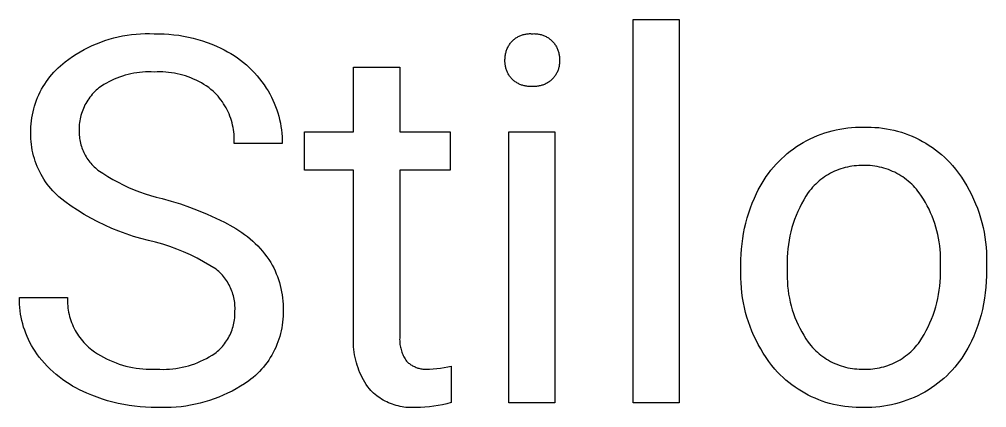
# Model space of a CAD drawing. Header units: millimetres. Extents: x 0 to 4030, y 0 to 2816.
# Drawn here: x 2813.1 to 2884.9, y 177 to 205.9 of the extents above; entities that cross this region are included whole.
import ezdxf

# ---------------------------------------------------------------- set-up
doc = ezdxf.new("R2010")
doc.units = ezdxf.units.MM
doc.header["$MEASUREMENT"] = 0
doc.layers.add('Domyślny', color=7, linetype='Continuous', true_color=0x000000)

msp = doc.modelspace()

# ---------------------------------------------------------------- linework, layer by layer
at = {"layer": 'Domyślny'}
for p, q in [((2858.624, 177.386), (2858.624, 205.855)), ((2858.624, 205.855), (2862.049, 205.855)), ((2862.049, 205.855), (2862.049, 177.386)), ((2820.723, 204.619), (2821.056, 204.677)), ((2821.056, 204.677), (2821.39, 204.723)), ((2821.39, 204.723), (2821.725, 204.759)), ((2821.725, 204.759), (2822.061, 204.783)), ((2822.061, 204.783), (2822.398, 204.796)), ((2822.398, 204.796), (2822.736, 204.797)), ((2822.736, 204.797), (2823.073, 204.788)), ((2823.073, 204.788), (2823.438, 204.788)), ((2823.438, 204.788), (2823.803, 204.777)), ((2823.803, 204.777), (2824.167, 204.753)), ((2824.167, 204.753), (2824.53, 204.717)), ((2824.53, 204.717), (2824.892, 204.67)), ((2824.892, 204.67), (2825.252, 204.61)), ((2850.284, 204.656), (2850.346, 204.68)), ((2850.346, 204.68), (2850.409, 204.701)), ((2850.409, 204.701), (2850.473, 204.721)), ((2850.473, 204.721), (2850.537, 204.738)), ((2850.537, 204.738), (2850.602, 204.752)), ((2850.602, 204.752), (2850.668, 204.765)), ((2850.668, 204.765), (2850.733, 204.775)), ((2850.733, 204.775), (2850.8, 204.783)), ((2850.8, 204.783), (2850.866, 204.789)), ((2850.866, 204.789), (2850.932, 204.792)), ((2850.932, 204.792), (2850.999, 204.793)), ((2850.999, 204.793), (2851.066, 204.791)), ((2851.066, 204.791), (2851.132, 204.788)), ((2851.132, 204.788), (2851.199, 204.791)), ((2851.199, 204.791), (2851.266, 204.793)), ((2851.266, 204.793), (2851.333, 204.791)), ((2851.333, 204.791), (2851.4, 204.788)), ((2851.4, 204.788), (2851.466, 204.782)), ((2851.466, 204.782), (2851.533, 204.774)), ((2851.533, 204.774), (2851.599, 204.764)), ((2851.599, 204.764), (2851.664, 204.752)), ((2851.664, 204.752), (2851.73, 204.737)), ((2851.73, 204.737), (2851.794, 204.72)), ((2851.794, 204.72), (2851.858, 204.7)), ((2851.858, 204.7), (2851.922, 204.679)), ((2851.922, 204.679), (2851.984, 204.655)), ((2818.477, 203.91), (2818.787, 204.043)), ((2818.787, 204.043), (2819.101, 204.166)), ((2819.101, 204.166), (2819.419, 204.278)), ((2819.419, 204.278), (2819.741, 204.38)), ((2819.741, 204.38), (2820.065, 204.47)), ((2820.065, 204.47), (2820.393, 204.55)), ((2820.393, 204.55), (2820.723, 204.619)), ((2825.252, 204.61), (2825.61, 204.539)), ((2825.61, 204.539), (2825.965, 204.456)), ((2825.965, 204.456), (2826.317, 204.361)), ((2826.317, 204.361), (2826.666, 204.254)), ((2826.666, 204.254), (2827.012, 204.136)), ((2827.012, 204.136), (2827.353, 204.007)), ((2827.353, 204.007), (2827.69, 203.866)), ((2849.417, 203.936), (2849.455, 203.995)), ((2849.455, 203.995), (2849.494, 204.052)), ((2849.494, 204.052), (2849.536, 204.108)), ((2849.536, 204.108), (2849.579, 204.162)), ((2849.579, 204.162), (2849.624, 204.215)), ((2849.624, 204.215), (2849.671, 204.262)), ((2849.671, 204.262), (2849.72, 204.307)), ((2849.72, 204.307), (2849.771, 204.351)), ((2849.771, 204.351), (2849.823, 204.392)), ((2849.823, 204.392), (2849.876, 204.432)), ((2849.876, 204.432), (2849.931, 204.47)), ((2849.931, 204.47), (2849.987, 204.506)), ((2849.987, 204.506), (2850.044, 204.54)), ((2850.044, 204.54), (2850.102, 204.572)), ((2850.102, 204.572), (2850.162, 204.602)), ((2850.162, 204.602), (2850.222, 204.63)), ((2850.222, 204.63), (2850.284, 204.656)), ((2851.984, 204.655), (2852.046, 204.63)), ((2852.046, 204.63), (2852.107, 204.602)), ((2852.107, 204.602), (2852.167, 204.572)), ((2852.167, 204.572), (2852.226, 204.54)), ((2852.226, 204.54), (2852.283, 204.506)), ((2852.283, 204.506), (2852.339, 204.47)), ((2852.339, 204.47), (2852.395, 204.432)), ((2852.395, 204.432), (2852.448, 204.392)), ((2852.448, 204.392), (2852.501, 204.35)), ((2852.501, 204.35), (2852.552, 204.307)), ((2852.552, 204.307), (2852.601, 204.262)), ((2852.601, 204.262), (2852.649, 204.215)), ((2852.649, 204.215), (2852.695, 204.162)), ((2852.695, 204.162), (2852.738, 204.108)), ((2852.738, 204.108), (2852.78, 204.053)), ((2852.78, 204.053), (2852.82, 203.996)), ((2852.82, 203.996), (2852.858, 203.937)), ((2817.004, 203.093), (2817.287, 203.276)), ((2817.287, 203.276), (2817.576, 203.45)), ((2817.576, 203.45), (2817.871, 203.613)), ((2817.871, 203.613), (2818.172, 203.767)), ((2818.172, 203.767), (2818.477, 203.91)), ((2827.69, 203.866), (2828.022, 203.715)), ((2828.022, 203.715), (2828.276, 203.589)), ((2828.276, 203.589), (2828.526, 203.454)), ((2828.526, 203.454), (2828.771, 203.311)), ((2828.771, 203.311), (2829.011, 203.159)), ((2849.135, 203.157), (2849.146, 203.226)), ((2849.146, 203.226), (2849.16, 203.294)), ((2849.16, 203.294), (2849.175, 203.362)), ((2849.175, 203.362), (2849.193, 203.429)), ((2849.193, 203.429), (2849.214, 203.496)), ((2849.214, 203.496), (2849.236, 203.561)), ((2849.236, 203.561), (2849.261, 203.626)), ((2849.261, 203.626), (2849.288, 203.69)), ((2849.288, 203.69), (2849.317, 203.753)), ((2849.317, 203.753), (2849.349, 203.815)), ((2849.349, 203.815), (2849.382, 203.876)), ((2849.382, 203.876), (2849.417, 203.936)), ((2852.858, 203.937), (2852.894, 203.878)), ((2852.894, 203.878), (2852.928, 203.817)), ((2852.928, 203.817), (2852.96, 203.755)), ((2852.96, 203.755), (2852.99, 203.692)), ((2852.99, 203.692), (2853.017, 203.628)), ((2853.017, 203.628), (2853.042, 203.563)), ((2853.042, 203.563), (2853.065, 203.497)), ((2853.065, 203.497), (2853.086, 203.43)), ((2853.086, 203.43), (2853.104, 203.363)), ((2853.104, 203.363), (2853.12, 203.295)), ((2853.12, 203.295), (2853.134, 203.227)), ((2853.134, 203.227), (2853.145, 203.158)), ((2816.109, 202.413), (2816.28, 202.559)), ((2816.28, 202.559), (2816.456, 202.7)), ((2816.456, 202.7), (2816.727, 202.901)), ((2816.727, 202.901), (2817.004, 203.093)), ((2829.011, 203.159), (2829.246, 202.999)), ((2829.246, 202.999), (2829.474, 202.83)), ((2829.474, 202.83), (2829.697, 202.654)), ((2829.697, 202.654), (2829.914, 202.471)), ((2849.114, 202.881), (2849.116, 202.95)), ((2849.115, 202.811), (2849.114, 202.881)), ((2849.114, 202.745), (2849.115, 202.811)), ((2849.115, 202.68), (2849.114, 202.745)), ((2849.119, 202.614), (2849.115, 202.68)), ((2849.116, 202.95), (2849.12, 203.019)), ((2849.124, 202.548), (2849.119, 202.614)), ((2849.12, 203.019), (2849.126, 203.089)), ((2849.132, 202.483), (2849.124, 202.548)), ((2849.126, 203.089), (2849.135, 203.157)), ((2853.145, 203.158), (2853.154, 203.089)), ((2853.156, 202.548), (2853.148, 202.482)), ((2853.154, 203.089), (2853.161, 203.02)), ((2853.162, 202.613), (2853.156, 202.548)), ((2853.161, 203.02), (2853.165, 202.95)), ((2853.166, 202.679), (2853.162, 202.613)), ((2853.165, 202.95), (2853.167, 202.881)), ((2853.167, 202.881), (2853.166, 202.811)), ((2853.166, 202.811), (2853.167, 202.745)), ((2853.167, 202.745), (2853.166, 202.679)), ((2815.48, 201.771), (2815.629, 201.939)), ((2815.629, 201.939), (2815.783, 202.102)), ((2815.783, 202.102), (2815.944, 202.26)), ((2815.944, 202.26), (2816.109, 202.413)), ((2821.344, 201.81), (2821.132, 201.761)), ((2821.557, 201.852), (2821.344, 201.81)), ((2821.772, 201.887), (2821.557, 201.852)), ((2821.987, 201.914), (2821.772, 201.887)), ((2822.204, 201.934), (2821.987, 201.914)), ((2822.421, 201.947), (2822.204, 201.934)), ((2822.638, 201.952), (2822.421, 201.947)), ((2822.856, 201.95), (2822.638, 201.952)), ((2823.073, 201.941), (2822.856, 201.95)), ((2823.287, 201.951), (2823.073, 201.941)), ((2823.502, 201.953), (2823.287, 201.951)), ((2823.716, 201.949), (2823.502, 201.953)), ((2823.93, 201.936), (2823.716, 201.949)), ((2824.144, 201.917), (2823.93, 201.936)), ((2824.356, 201.89), (2824.144, 201.917)), ((2824.568, 201.856), (2824.356, 201.89)), ((2824.779, 201.815), (2824.568, 201.856)), ((2824.988, 201.767), (2824.779, 201.815)), ((2829.914, 202.471), (2830.124, 202.279)), ((2830.124, 202.279), (2830.327, 202.081)), ((2830.327, 202.081), (2830.523, 201.876)), ((2830.523, 201.876), (2830.712, 201.664)), ((2837.878, 197.492), (2837.878, 202.297)), ((2837.878, 202.297), (2841.303, 202.297)), ((2841.303, 202.297), (2841.303, 197.492)), ((2849.142, 202.418), (2849.132, 202.483)), ((2849.154, 202.354), (2849.142, 202.418)), ((2849.168, 202.289), (2849.154, 202.354)), ((2849.185, 202.226), (2849.168, 202.289)), ((2849.203, 202.163), (2849.185, 202.226)), ((2849.224, 202.1), (2849.203, 202.163)), ((2849.246, 202.038), (2849.224, 202.1)), ((2849.271, 201.978), (2849.246, 202.038)), ((2849.298, 201.918), (2849.271, 201.978)), ((2849.327, 201.858), (2849.298, 201.918)), ((2849.357, 201.8), (2849.327, 201.858)), ((2849.39, 201.743), (2849.357, 201.8)), ((2852.919, 201.799), (2852.886, 201.742)), ((2852.95, 201.857), (2852.919, 201.799)), ((2852.98, 201.916), (2852.95, 201.857)), ((2853.007, 201.976), (2852.98, 201.916)), ((2853.032, 202.037), (2853.007, 201.976)), ((2853.055, 202.099), (2853.032, 202.037)), ((2853.076, 202.161), (2853.055, 202.099)), ((2853.095, 202.224), (2853.076, 202.161)), ((2853.111, 202.288), (2853.095, 202.224)), ((2853.126, 202.352), (2853.111, 202.288)), ((2853.138, 202.417), (2853.126, 202.352)), ((2853.148, 202.482), (2853.138, 202.417)), ((2814.944, 201.048), (2815.068, 201.235)), ((2815.068, 201.235), (2815.199, 201.419)), ((2815.199, 201.419), (2815.336, 201.597)), ((2815.336, 201.597), (2815.48, 201.771)), ((2819.522, 201.115), (2819.335, 201.005)), ((2819.713, 201.22), (2819.522, 201.115)), ((2819.907, 201.317), (2819.713, 201.22)), ((2820.104, 201.408), (2819.907, 201.317)), ((2820.305, 201.493), (2820.104, 201.408)), ((2820.508, 201.57), (2820.305, 201.493)), ((2820.714, 201.641), (2820.508, 201.57)), ((2820.922, 201.704), (2820.714, 201.641)), ((2821.132, 201.761), (2820.922, 201.704)), ((2825.195, 201.712), (2824.988, 201.767)), ((2825.4, 201.649), (2825.195, 201.712)), ((2825.603, 201.58), (2825.4, 201.649)), ((2825.803, 201.503), (2825.603, 201.58)), ((2826.001, 201.42), (2825.803, 201.503)), ((2826.196, 201.33), (2826.001, 201.42)), ((2826.387, 201.234), (2826.196, 201.33)), ((2826.575, 201.131), (2826.387, 201.234)), ((2826.76, 201.021), (2826.575, 201.131)), ((2830.712, 201.664), (2830.893, 201.445)), ((2830.893, 201.445), (2831.067, 201.221)), ((2831.067, 201.221), (2831.232, 200.99)), ((2849.424, 201.687), (2849.39, 201.743)), ((2849.461, 201.632), (2849.424, 201.687)), ((2849.499, 201.579), (2849.461, 201.632)), ((2849.539, 201.527), (2849.499, 201.579)), ((2849.581, 201.476), (2849.539, 201.527)), ((2849.624, 201.426), (2849.581, 201.476)), ((2849.672, 201.381), (2849.624, 201.426)), ((2849.722, 201.337), (2849.672, 201.381)), ((2849.773, 201.295), (2849.722, 201.337)), ((2849.825, 201.254), (2849.773, 201.295)), ((2849.879, 201.216), (2849.825, 201.254)), ((2849.934, 201.179), (2849.879, 201.216)), ((2849.99, 201.144), (2849.934, 201.179)), ((2850.047, 201.111), (2849.99, 201.144)), ((2850.106, 201.08), (2850.047, 201.111)), ((2850.166, 201.051), (2850.106, 201.08)), ((2852.163, 201.08), (2852.103, 201.051)), ((2852.222, 201.111), (2852.163, 201.08)), ((2852.28, 201.144), (2852.222, 201.111)), ((2852.336, 201.179), (2852.28, 201.144)), ((2852.392, 201.216), (2852.336, 201.179)), ((2852.446, 201.255), (2852.392, 201.216)), ((2852.499, 201.295), (2852.446, 201.255)), ((2852.55, 201.337), (2852.499, 201.295)), ((2852.6, 201.381), (2852.55, 201.337)), ((2852.649, 201.426), (2852.6, 201.381)), ((2852.693, 201.476), (2852.649, 201.426)), ((2852.735, 201.526), (2852.693, 201.476)), ((2852.775, 201.578), (2852.735, 201.526)), ((2852.814, 201.632), (2852.775, 201.578)), ((2852.851, 201.686), (2852.814, 201.632)), ((2852.886, 201.742), (2852.851, 201.686)), ((2814.512, 200.259), (2814.61, 200.462)), ((2814.61, 200.462), (2814.714, 200.661)), ((2814.714, 200.661), (2814.826, 200.856)), ((2814.826, 200.856), (2814.944, 201.048)), ((2818.568, 200.391), (2818.476, 200.289)), ((2818.664, 200.49), (2818.568, 200.391)), ((2818.764, 200.585), (2818.664, 200.49)), ((2818.866, 200.677), (2818.764, 200.585)), ((2818.972, 200.765), (2818.866, 200.677)), ((2819.151, 200.888), (2818.972, 200.765)), ((2819.335, 201.005), (2819.151, 200.888)), ((2826.941, 200.906), (2826.76, 201.021)), ((2827.117, 200.784), (2826.941, 200.906)), ((2827.289, 200.656), (2827.117, 200.784)), ((2827.457, 200.523), (2827.289, 200.656)), ((2827.581, 200.402), (2827.457, 200.523)), ((2827.7, 200.276), (2827.581, 200.402)), ((2831.232, 200.99), (2831.39, 200.754)), ((2831.39, 200.754), (2831.524, 200.536)), ((2831.524, 200.536), (2831.651, 200.313)), ((2850.226, 201.024), (2850.166, 201.051)), ((2850.287, 200.999), (2850.226, 201.024)), ((2850.35, 200.976), (2850.287, 200.999)), ((2850.413, 200.955), (2850.35, 200.976)), ((2850.476, 200.937), (2850.413, 200.955)), ((2850.54, 200.92), (2850.476, 200.937)), ((2850.605, 200.906), (2850.54, 200.92)), ((2850.67, 200.894), (2850.605, 200.906)), ((2850.736, 200.885), (2850.67, 200.894)), ((2850.801, 200.877), (2850.736, 200.885)), ((2850.867, 200.872), (2850.801, 200.877)), ((2850.934, 200.869), (2850.867, 200.872)), ((2851, 200.868), (2850.934, 200.869)), ((2851.066, 200.869), (2851, 200.868)), ((2851.132, 200.873), (2851.066, 200.869)), ((2851.199, 200.87), (2851.132, 200.873)), ((2851.265, 200.868), (2851.199, 200.87)), ((2851.332, 200.869), (2851.265, 200.868)), ((2851.398, 200.872), (2851.332, 200.869)), ((2851.464, 200.878), (2851.398, 200.872)), ((2851.53, 200.885), (2851.464, 200.878)), ((2851.596, 200.895), (2851.53, 200.885)), ((2851.662, 200.907), (2851.596, 200.895)), ((2851.727, 200.921), (2851.662, 200.907)), ((2851.791, 200.938), (2851.727, 200.921)), ((2851.855, 200.956), (2851.791, 200.938)), ((2851.918, 200.977), (2851.855, 200.956)), ((2851.981, 201), (2851.918, 200.977)), ((2852.042, 201.024), (2851.981, 201)), ((2852.103, 201.051), (2852.042, 201.024)), ((2814.261, 199.632), (2814.338, 199.844)), ((2814.338, 199.844), (2814.421, 200.053)), ((2814.421, 200.053), (2814.512, 200.259)), ((2818.069, 199.734), (2818, 199.615)), ((2818.143, 199.851), (2818.069, 199.734)), ((2818.22, 199.964), (2818.143, 199.851)), ((2818.301, 200.076), (2818.22, 199.964)), ((2818.387, 200.184), (2818.301, 200.076)), ((2818.476, 200.289), (2818.387, 200.184)), ((2827.815, 200.147), (2827.7, 200.276)), ((2827.925, 200.013), (2827.815, 200.147)), ((2828.031, 199.876), (2827.925, 200.013)), ((2828.131, 199.735), (2828.031, 199.876)), ((2828.227, 199.591), (2828.131, 199.735)), ((2831.651, 200.313), (2831.771, 200.086)), ((2831.771, 200.086), (2831.882, 199.856)), ((2831.882, 199.856), (2831.986, 199.622)), ((2814.03, 198.763), (2814.077, 198.983)), ((2814.077, 198.983), (2814.131, 199.202)), ((2814.131, 199.202), (2814.193, 199.418)), ((2814.193, 199.418), (2814.261, 199.632)), ((2817.718, 198.988), (2817.674, 198.857)), ((2817.765, 199.117), (2817.718, 198.988)), ((2817.817, 199.245), (2817.765, 199.117)), ((2817.874, 199.37), (2817.817, 199.245)), ((2817.935, 199.494), (2817.874, 199.37)), ((2818, 199.615), (2817.935, 199.494)), ((2828.318, 199.444), (2828.227, 199.591)), ((2828.404, 199.294), (2828.318, 199.444)), ((2828.484, 199.14), (2828.404, 199.294)), ((2828.559, 198.984), (2828.484, 199.14)), ((2828.629, 198.826), (2828.559, 198.984)), ((2831.986, 199.622), (2832.082, 199.384)), ((2832.082, 199.384), (2832.17, 199.143)), ((2832.17, 199.143), (2832.249, 198.9)), ((2813.937, 198.095), (2813.96, 198.318)), ((2813.96, 198.318), (2813.991, 198.541)), ((2813.991, 198.541), (2814.03, 198.763)), ((2817.548, 198.321), (2817.528, 198.185)), ((2817.573, 198.457), (2817.548, 198.321)), ((2817.602, 198.592), (2817.573, 198.457)), ((2817.636, 198.725), (2817.602, 198.592)), ((2817.674, 198.857), (2817.636, 198.725)), ((2828.693, 198.665), (2828.629, 198.826)), ((2828.752, 198.502), (2828.693, 198.665)), ((2828.804, 198.338), (2828.752, 198.502)), ((2828.852, 198.171), (2828.804, 198.338)), ((2832.249, 198.9), (2832.32, 198.654)), ((2832.32, 198.654), (2832.383, 198.406)), ((2832.383, 198.406), (2832.438, 198.155)), ((2813.912, 197.645), (2813.921, 197.87)), ((2813.912, 197.42), (2813.912, 197.645)), ((2813.921, 197.87), (2813.937, 198.095)), ((2817.498, 197.773), (2817.497, 197.636)), ((2817.497, 197.636), (2817.501, 197.498)), ((2817.503, 197.911), (2817.498, 197.773)), ((2817.501, 197.498), (2817.503, 197.377)), ((2817.513, 198.048), (2817.503, 197.911)), ((2817.528, 198.185), (2817.513, 198.048)), ((2828.893, 198.003), (2828.852, 198.171)), ((2828.929, 197.834), (2828.893, 198.003)), ((2828.958, 197.663), (2828.929, 197.834)), ((2828.982, 197.492), (2828.958, 197.663)), ((2829, 197.319), (2828.982, 197.492)), ((2832.438, 198.155), (2832.484, 197.903)), ((2832.484, 197.903), (2832.521, 197.65)), ((2832.521, 197.65), (2832.55, 197.395)), ((2834.233, 194.646), (2834.233, 197.492)), ((2834.233, 197.492), (2837.878, 197.492)), ((2841.303, 197.492), (2845.039, 197.492)), ((2845.039, 197.492), (2845.039, 194.646)), ((2849.393, 177.386), (2849.393, 197.492)), ((2849.393, 197.492), (2852.818, 197.492)), ((2852.818, 197.492), (2852.818, 177.386)), ((2872.855, 197.418), (2873.133, 197.504)), ((2873.133, 197.504), (2873.414, 197.58)), ((2873.414, 197.58), (2873.697, 197.647)), ((2873.697, 197.647), (2873.982, 197.705)), ((2873.982, 197.705), (2874.269, 197.753)), ((2874.269, 197.753), (2874.557, 197.791)), ((2874.557, 197.791), (2874.847, 197.82)), ((2874.847, 197.82), (2875.137, 197.839)), ((2875.137, 197.839), (2875.428, 197.849)), ((2875.428, 197.849), (2875.719, 197.848)), ((2875.719, 197.848), (2876.005, 197.854)), ((2876.005, 197.854), (2876.291, 197.849)), ((2876.291, 197.849), (2876.577, 197.835)), ((2876.577, 197.835), (2876.862, 197.812)), ((2876.862, 197.812), (2877.146, 197.778)), ((2877.146, 197.778), (2877.429, 197.735)), ((2877.429, 197.735), (2877.71, 197.683)), ((2877.71, 197.683), (2877.989, 197.62)), ((2877.989, 197.62), (2878.266, 197.549)), ((2878.266, 197.549), (2878.54, 197.468)), ((2813.912, 197.207), (2813.912, 197.42)), ((2813.919, 196.993), (2813.912, 197.207)), ((2813.934, 196.78), (2813.919, 196.993)), ((2813.956, 196.567), (2813.934, 196.78)), ((2817.503, 197.377), (2817.509, 197.256)), ((2817.509, 197.256), (2817.519, 197.135)), ((2817.519, 197.135), (2817.533, 197.014)), ((2817.533, 197.014), (2817.551, 196.895)), ((2817.551, 196.895), (2817.573, 196.775)), ((2817.573, 196.775), (2817.6, 196.657)), ((2829.012, 197.147), (2829, 197.319)), ((2829.011, 196.628), (2829.017, 196.801)), ((2829.018, 196.974), (2829.012, 197.147)), ((2829.017, 196.801), (2829.018, 196.974)), ((2832.55, 197.395), (2832.57, 197.14)), ((2832.57, 197.14), (2832.581, 196.884)), ((2832.581, 196.884), (2832.584, 196.628)), ((2871.26, 196.716), (2871.516, 196.855)), ((2871.516, 196.855), (2871.776, 196.985)), ((2871.776, 196.985), (2872.04, 197.107)), ((2872.04, 197.107), (2872.308, 197.22)), ((2872.308, 197.22), (2872.58, 197.324)), ((2872.58, 197.324), (2872.855, 197.418)), ((2878.54, 197.468), (2878.812, 197.378)), ((2878.812, 197.378), (2879.08, 197.279)), ((2879.08, 197.279), (2879.345, 197.17)), ((2879.345, 197.17), (2879.606, 197.053)), ((2879.606, 197.053), (2879.863, 196.927)), ((2879.863, 196.927), (2880.115, 196.792)), ((2880.115, 196.792), (2880.363, 196.649)), ((2813.985, 196.356), (2813.956, 196.567)), ((2814.022, 196.145), (2813.985, 196.356)), ((2814.066, 195.936), (2814.022, 196.145)), ((2817.6, 196.657), (2817.63, 196.54)), ((2817.63, 196.54), (2817.664, 196.423)), ((2817.664, 196.423), (2817.703, 196.308)), ((2817.703, 196.308), (2817.745, 196.195)), ((2817.745, 196.195), (2817.791, 196.083)), ((2817.791, 196.083), (2817.841, 195.972)), ((2832.584, 196.628), (2829.011, 196.628)), ((2870.073, 195.888), (2870.298, 196.069)), ((2870.298, 196.069), (2870.53, 196.244)), ((2870.53, 196.244), (2870.767, 196.41)), ((2870.767, 196.41), (2871.009, 196.568)), ((2871.009, 196.568), (2871.26, 196.716)), ((2880.363, 196.649), (2880.605, 196.498)), ((2880.605, 196.498), (2880.843, 196.338)), ((2880.843, 196.338), (2881.075, 196.171)), ((2881.075, 196.171), (2881.301, 195.995)), ((2814.117, 195.729), (2814.066, 195.936)), ((2814.175, 195.523), (2814.117, 195.729)), ((2814.24, 195.32), (2814.175, 195.523)), ((2817.841, 195.972), (2817.894, 195.863)), ((2817.894, 195.863), (2817.952, 195.756)), ((2817.952, 195.756), (2818.013, 195.652)), ((2818.013, 195.652), (2818.077, 195.549)), ((2818.077, 195.549), (2818.145, 195.449)), ((2818.145, 195.449), (2818.216, 195.351)), ((2818.216, 195.351), (2818.291, 195.255)), ((2869.435, 195.298), (2869.641, 195.502)), ((2869.641, 195.502), (2869.854, 195.698)), ((2869.854, 195.698), (2870.073, 195.888)), ((2881.301, 195.995), (2881.52, 195.813)), ((2881.52, 195.813), (2881.734, 195.622)), ((2881.734, 195.622), (2881.941, 195.425)), ((2881.941, 195.425), (2882.141, 195.221)), ((2814.313, 195.119), (2814.24, 195.32)), ((2814.392, 194.92), (2814.313, 195.119)), ((2814.478, 194.725), (2814.392, 194.92)), ((2814.57, 194.532), (2814.478, 194.725)), ((2818.291, 195.255), (2818.369, 195.162)), ((2818.369, 195.162), (2818.45, 195.072)), ((2818.45, 195.072), (2818.534, 194.984)), ((2818.534, 194.984), (2818.621, 194.9)), ((2818.621, 194.9), (2818.711, 194.818)), ((2818.711, 194.818), (2818.803, 194.74)), ((2818.803, 194.74), (2818.898, 194.665)), ((2818.898, 194.665), (2819.26, 194.42)), ((2837.878, 194.646), (2834.233, 194.646)), ((2837.878, 182.321), (2837.878, 194.646)), ((2845.039, 194.646), (2841.303, 194.646)), ((2841.303, 194.646), (2841.303, 182.274)), ((2868.682, 194.419), (2868.859, 194.648)), ((2868.859, 194.648), (2869.044, 194.871)), ((2869.044, 194.871), (2869.236, 195.088)), ((2869.236, 195.088), (2869.435, 195.298)), ((2873.736, 194.636), (2873.58, 194.569)), ((2873.893, 194.698), (2873.736, 194.636)), ((2874.053, 194.754), (2873.893, 194.698)), ((2874.215, 194.804), (2874.053, 194.754)), ((2874.378, 194.849), (2874.215, 194.804)), ((2874.543, 194.888), (2874.378, 194.849)), ((2874.708, 194.922), (2874.543, 194.888)), ((2874.875, 194.949), (2874.708, 194.922)), ((2875.043, 194.971), (2874.875, 194.949)), ((2875.212, 194.988), (2875.043, 194.971)), ((2875.381, 194.998), (2875.212, 194.988)), ((2875.55, 195.003), (2875.381, 194.998)), ((2875.719, 195.001), (2875.55, 195.003)), ((2875.891, 195.003), (2875.719, 195.001)), ((2876.063, 194.999), (2875.891, 195.003)), ((2876.235, 194.989), (2876.063, 194.999)), ((2876.406, 194.973), (2876.235, 194.989)), ((2876.576, 194.951), (2876.406, 194.973)), ((2876.746, 194.923), (2876.576, 194.951)), ((2876.915, 194.889), (2876.746, 194.923)), ((2877.082, 194.85), (2876.915, 194.889)), ((2877.248, 194.804), (2877.082, 194.85)), ((2877.412, 194.753), (2877.248, 194.804)), ((2877.574, 194.697), (2877.412, 194.753)), ((2877.735, 194.635), (2877.574, 194.697)), ((2877.893, 194.567), (2877.735, 194.635)), ((2882.141, 195.221), (2882.335, 195.01)), ((2882.335, 195.01), (2882.567, 194.721)), ((2882.567, 194.721), (2882.79, 194.425)), ((2814.669, 194.343), (2814.57, 194.532)), ((2814.775, 194.157), (2814.669, 194.343)), ((2814.887, 193.975), (2814.775, 194.157)), ((2815.005, 193.798), (2814.887, 193.975)), ((2819.26, 194.42), (2819.629, 194.187)), ((2819.629, 194.187), (2820.005, 193.966)), ((2820.005, 193.966), (2820.389, 193.758)), ((2868.199, 193.698), (2868.352, 193.943)), ((2868.352, 193.943), (2868.513, 194.184)), ((2868.513, 194.184), (2868.682, 194.419)), ((2872.568, 193.958), (2872.437, 193.852)), ((2872.703, 194.06), (2872.568, 193.958)), ((2872.842, 194.157), (2872.703, 194.06)), ((2872.984, 194.25), (2872.842, 194.157)), ((2873.129, 194.337), (2872.984, 194.25)), ((2873.276, 194.42), (2873.129, 194.337)), ((2873.427, 194.497), (2873.276, 194.42)), ((2873.58, 194.569), (2873.427, 194.497)), ((2878.048, 194.494), (2877.893, 194.567)), ((2878.201, 194.415), (2878.048, 194.494)), ((2878.352, 194.332), (2878.201, 194.415)), ((2878.499, 194.243), (2878.352, 194.332)), ((2878.643, 194.149), (2878.499, 194.243)), ((2878.784, 194.05), (2878.643, 194.149)), ((2878.921, 193.946), (2878.784, 194.05)), ((2879.054, 193.838), (2878.921, 193.946)), ((2882.79, 194.425), (2883.002, 194.122)), ((2883.002, 194.122), (2883.204, 193.811)), ((2815.129, 193.624), (2815.005, 193.798)), ((2815.259, 193.454), (2815.129, 193.624)), ((2815.395, 193.289), (2815.259, 193.454)), ((2815.537, 193.129), (2815.395, 193.289)), ((2820.389, 193.758), (2820.778, 193.561)), ((2820.778, 193.561), (2821.174, 193.377)), ((2821.174, 193.377), (2821.576, 193.206)), ((2821.576, 193.206), (2821.982, 193.048)), ((2867.79, 192.932), (2867.918, 193.191)), ((2867.918, 193.191), (2868.054, 193.447)), ((2868.054, 193.447), (2868.199, 193.698)), ((2871.838, 193.255), (2871.732, 193.123)), ((2871.95, 193.382), (2871.838, 193.255)), ((2872.065, 193.506), (2871.95, 193.382)), ((2872.185, 193.625), (2872.065, 193.506)), ((2872.309, 193.741), (2872.185, 193.625)), ((2872.437, 193.852), (2872.309, 193.741)), ((2879.184, 193.725), (2879.054, 193.838)), ((2879.31, 193.608), (2879.184, 193.725)), ((2879.432, 193.487), (2879.31, 193.608)), ((2879.549, 193.361), (2879.432, 193.487)), ((2879.662, 193.231), (2879.549, 193.361)), ((2879.77, 193.098), (2879.662, 193.231)), ((2883.204, 193.811), (2883.395, 193.494)), ((2883.395, 193.494), (2883.576, 193.171)), ((2815.684, 192.974), (2815.537, 193.129)), ((2815.836, 192.824), (2815.684, 192.974)), ((2815.993, 192.68), (2815.836, 192.824)), ((2816.447, 192.328), (2815.993, 192.68)), ((2821.982, 193.048), (2822.394, 192.903)), ((2822.394, 192.903), (2822.81, 192.771)), ((2822.81, 192.771), (2823.23, 192.653)), ((2823.23, 192.653), (2823.654, 192.548)), ((2823.654, 192.548), (2824.338, 192.359)), ((2867.476, 192.214), (2867.627, 192.576)), ((2867.627, 192.576), (2867.79, 192.932)), ((2871.456, 192.72), (2871.291, 192.446)), ((2871.629, 192.989), (2871.456, 192.72)), ((2871.732, 193.123), (2871.629, 192.989)), ((2879.874, 192.961), (2879.77, 193.098)), ((2880.034, 192.727), (2879.874, 192.961)), ((2880.186, 192.489), (2880.034, 192.727)), ((2880.33, 192.246), (2880.186, 192.489)), ((2883.576, 193.171), (2883.745, 192.841)), ((2883.745, 192.841), (2883.904, 192.506)), ((2883.904, 192.506), (2884.05, 192.166)), ((2816.912, 191.992), (2816.447, 192.328)), ((2817.388, 191.673), (2816.912, 191.992)), ((2824.338, 192.359), (2825.015, 192.149)), ((2825.015, 192.149), (2825.685, 191.918)), ((2825.685, 191.918), (2826.348, 191.665)), ((2867.211, 191.478), (2867.337, 191.849)), ((2867.337, 191.849), (2867.476, 192.214)), ((2870.992, 191.881), (2870.857, 191.591)), ((2871.137, 192.166), (2870.992, 191.881)), ((2871.291, 192.446), (2871.137, 192.166)), ((2880.466, 191.998), (2880.33, 192.246)), ((2880.593, 191.746), (2880.466, 191.998)), ((2880.713, 191.489), (2880.593, 191.746)), ((2884.05, 192.166), (2884.185, 191.821)), ((2884.185, 191.821), (2884.309, 191.472)), ((2817.876, 191.37), (2817.388, 191.673)), ((2818.373, 191.084), (2817.876, 191.37)), ((2818.88, 190.815), (2818.373, 191.084)), ((2826.348, 191.665), (2827.002, 191.392)), ((2827.002, 191.392), (2827.648, 191.099)), ((2827.648, 191.099), (2828.284, 190.785)), ((2866.994, 190.726), (2867.096, 191.104)), ((2867.096, 191.104), (2867.211, 191.478)), ((2870.732, 191.297), (2870.617, 190.999)), ((2870.857, 191.591), (2870.732, 191.297)), ((2880.823, 191.229), (2880.713, 191.489)), ((2880.925, 190.965), (2880.823, 191.229)), ((2884.309, 191.472), (2884.42, 191.119)), ((2884.42, 191.119), (2884.52, 190.762)), ((2819.396, 190.564), (2818.88, 190.815)), ((2819.92, 190.33), (2819.396, 190.564)), ((2820.452, 190.115), (2819.92, 190.33)), ((2828.284, 190.785), (2828.91, 190.452)), ((2828.91, 190.452), (2829.135, 190.321)), ((2829.135, 190.321), (2829.356, 190.183)), ((2866.827, 189.962), (2866.904, 190.345)), ((2866.904, 190.345), (2866.994, 190.726)), ((2870.419, 190.391), (2870.335, 190.082)), ((2870.513, 190.696), (2870.419, 190.391)), ((2870.617, 190.999), (2870.513, 190.696)), ((2881.018, 190.698), (2880.925, 190.965)), ((2881.102, 190.428), (2881.018, 190.698)), ((2881.177, 190.156), (2881.102, 190.428)), ((2884.52, 190.762), (2884.607, 190.402)), ((2884.607, 190.402), (2884.682, 190.039)), ((2820.991, 189.918), (2820.452, 190.115)), ((2821.537, 189.74), (2820.991, 189.918)), ((2822.088, 189.581), (2821.537, 189.74)), ((2829.356, 190.183), (2829.572, 190.037)), ((2829.572, 190.037), (2829.783, 189.885)), ((2829.783, 189.885), (2829.989, 189.726)), ((2829.989, 189.726), (2830.189, 189.56)), ((2866.763, 189.576), (2866.827, 189.962)), ((2870.263, 189.771), (2870.201, 189.457)), ((2870.335, 190.082), (2870.263, 189.771)), ((2881.243, 189.881), (2881.177, 190.156)), ((2881.3, 189.604), (2881.243, 189.881)), ((2881.348, 189.325), (2881.3, 189.604)), ((2884.682, 190.039), (2884.745, 189.674)), ((2884.745, 189.674), (2884.796, 189.307)), ((2822.645, 189.441), (2822.088, 189.581)), ((2823.178, 189.306), (2822.645, 189.441)), ((2823.707, 189.153), (2823.178, 189.306)), ((2824.23, 188.982), (2823.707, 189.153)), ((2824.746, 188.793), (2824.23, 188.982)), ((2830.189, 189.56), (2830.385, 189.388)), ((2830.385, 189.388), (2830.574, 189.209)), ((2830.574, 189.209), (2830.758, 189.025)), ((2830.758, 189.025), (2830.935, 188.834)), ((2866.673, 188.798), (2866.711, 189.188)), ((2866.711, 189.188), (2866.763, 189.576)), ((2870.15, 189.141), (2870.11, 188.824)), ((2870.201, 189.457), (2870.15, 189.141)), ((2881.386, 189.045), (2881.348, 189.325)), ((2881.415, 188.764), (2881.386, 189.045)), ((2884.796, 189.307), (2884.834, 188.939)), ((2884.834, 188.939), (2884.859, 188.569)), ((2825.256, 188.586), (2824.746, 188.793)), ((2825.758, 188.361), (2825.256, 188.586)), ((2826.252, 188.118), (2825.758, 188.361)), ((2830.935, 188.834), (2831.106, 188.638)), ((2831.106, 188.638), (2831.271, 188.436)), ((2831.271, 188.436), (2831.428, 188.229)), ((2831.428, 188.229), (2831.579, 188.017)), ((2866.634, 188.017), (2866.647, 188.408)), ((2866.647, 188.408), (2866.673, 188.798)), ((2870.063, 188.187), (2870.056, 187.867)), ((2870.081, 188.506), (2870.063, 188.187)), ((2870.11, 188.824), (2870.081, 188.506)), ((2881.435, 188.482), (2881.415, 188.764)), ((2881.445, 188.199), (2881.435, 188.482)), ((2881.446, 187.916), (2881.445, 188.199)), ((2884.859, 188.569), (2884.872, 188.199)), ((2884.872, 188.199), (2884.873, 187.829)), ((2826.738, 187.859), (2826.252, 188.118)), ((2827.214, 187.583), (2826.738, 187.859)), ((2827.68, 187.29), (2827.214, 187.583)), ((2831.579, 188.017), (2831.724, 187.801)), ((2831.724, 187.801), (2831.837, 187.597)), ((2831.837, 187.597), (2831.944, 187.39)), ((2866.633, 187.625), (2866.634, 188.017)), ((2866.633, 187.384), (2866.633, 187.625)), ((2870.056, 187.867), (2870.06, 187.547)), ((2870.06, 187.547), (2870.075, 187.228)), ((2881.438, 187.634), (2881.446, 187.916)), ((2881.452, 187.317), (2881.438, 187.634)), ((2884.873, 187.829), (2884.86, 187.459)), ((2884.86, 187.459), (2884.86, 187.217)), ((2827.777, 187.21), (2827.68, 187.29)), ((2827.871, 187.127), (2827.777, 187.21)), ((2827.962, 187.04), (2827.871, 187.127)), ((2828.05, 186.95), (2827.962, 187.04)), ((2828.135, 186.858), (2828.05, 186.95)), ((2828.217, 186.762), (2828.135, 186.858)), ((2828.296, 186.664), (2828.217, 186.762)), ((2831.944, 187.39), (2832.044, 187.179)), ((2832.044, 187.179), (2832.136, 186.965)), ((2832.136, 186.965), (2832.22, 186.748)), ((2832.22, 186.748), (2832.298, 186.528)), ((2866.622, 187.015), (2866.633, 187.384)), ((2866.623, 186.646), (2866.622, 187.015)), ((2870.075, 187.228), (2870.066, 186.93)), ((2870.066, 186.93), (2870.066, 186.632)), ((2881.447, 186.683), (2881.455, 187)), ((2881.455, 187), (2881.452, 187.317)), ((2884.86, 186.799), (2884.845, 186.382)), ((2884.86, 187.217), (2884.86, 186.799)), ((2828.371, 186.564), (2828.296, 186.664)), ((2828.443, 186.46), (2828.371, 186.564)), ((2828.511, 186.355), (2828.443, 186.46)), ((2828.576, 186.247), (2828.511, 186.355)), ((2828.637, 186.137), (2828.576, 186.247)), ((2828.694, 186.025), (2828.637, 186.137)), ((2828.747, 185.911), (2828.694, 186.025)), ((2832.298, 186.528), (2832.367, 186.305)), ((2832.367, 186.305), (2832.429, 186.081)), ((2832.429, 186.081), (2832.483, 185.854)), ((2866.636, 186.278), (2866.623, 186.646)), ((2866.662, 185.91), (2866.636, 186.278)), ((2870.066, 186.632), (2870.078, 186.335)), ((2870.078, 186.335), (2870.099, 186.038)), ((2870.099, 186.038), (2870.131, 185.741)), ((2881.359, 185.737), (2881.399, 186.051)), ((2881.399, 186.051), (2881.428, 186.367)), ((2881.428, 186.367), (2881.447, 186.683)), ((2884.845, 186.382), (2884.816, 185.966)), ((2828.797, 185.795), (2828.747, 185.911)), ((2828.842, 185.678), (2828.797, 185.795)), ((2828.884, 185.559), (2828.842, 185.678)), ((2828.921, 185.439), (2828.884, 185.559)), ((2828.955, 185.318), (2828.921, 185.439)), ((2828.984, 185.196), (2828.955, 185.318)), ((2832.483, 185.854), (2832.529, 185.625)), ((2832.529, 185.625), (2832.568, 185.396)), ((2832.568, 185.396), (2832.598, 185.164)), ((2866.7, 185.543), (2866.662, 185.91)), ((2866.751, 185.177), (2866.7, 185.543)), ((2870.131, 185.741), (2870.173, 185.446)), ((2870.173, 185.446), (2870.226, 185.153)), ((2881.247, 185.113), (2881.308, 185.424)), ((2881.308, 185.424), (2881.359, 185.737)), ((2884.772, 185.551), (2884.714, 185.138)), ((2884.816, 185.966), (2884.772, 185.551)), ((2813.062, 184.961), (2813.061, 185.209)), ((2813.061, 185.209), (2816.631, 185.209)), ((2813.072, 184.713), (2813.062, 184.961)), ((2813.091, 184.465), (2813.072, 184.713)), ((2816.631, 185.209), (2816.627, 185.05)), ((2816.627, 185.05), (2816.629, 184.891)), ((2816.629, 184.891), (2816.636, 184.732)), ((2816.636, 184.732), (2816.649, 184.573)), ((2816.649, 184.573), (2816.666, 184.414)), ((2829.009, 185.073), (2828.984, 185.196)), ((2829.03, 184.949), (2829.009, 185.073)), ((2829.047, 184.824), (2829.03, 184.949)), ((2829.059, 184.699), (2829.047, 184.824)), ((2829.068, 184.573), (2829.059, 184.699)), ((2829.072, 184.448), (2829.068, 184.573)), ((2832.598, 185.164), (2832.621, 184.932)), ((2832.621, 184.932), (2832.635, 184.7)), ((2832.635, 184.7), (2832.641, 184.467)), ((2866.814, 184.814), (2866.751, 185.177)), ((2866.889, 184.453), (2866.814, 184.814)), ((2870.226, 185.153), (2870.288, 184.862)), ((2870.288, 184.862), (2870.361, 184.573)), ((2870.361, 184.573), (2870.444, 184.287)), ((2881.093, 184.498), (2881.175, 184.804)), ((2881.175, 184.804), (2881.247, 185.113)), ((2884.641, 184.727), (2884.554, 184.319)), ((2884.714, 185.138), (2884.641, 184.727)), ((2813.118, 184.218), (2813.091, 184.465)), ((2813.153, 183.972), (2813.118, 184.218)), ((2813.197, 183.728), (2813.153, 183.972)), ((2816.666, 184.414), (2816.69, 184.257)), ((2816.69, 184.257), (2816.718, 184.1)), ((2816.718, 184.1), (2816.752, 183.944)), ((2816.752, 183.944), (2816.791, 183.79)), ((2829.062, 183.807), (2829.068, 183.936)), ((2829.067, 184.196), (2829.072, 184.322)), ((2829.07, 184.066), (2829.067, 184.196)), ((2829.068, 183.936), (2829.07, 184.066)), ((2829.072, 184.322), (2829.072, 184.448)), ((2832.642, 184.017), (2832.637, 183.801)), ((2832.641, 184.467), (2832.64, 184.234)), ((2832.64, 184.234), (2832.642, 184.017)), ((2866.977, 184.095), (2866.889, 184.453)), ((2867.076, 183.74), (2866.977, 184.095)), ((2870.444, 184.287), (2870.536, 184.004)), ((2870.536, 184.004), (2870.639, 183.724)), ((2880.784, 183.599), (2880.897, 183.895)), ((2880.897, 183.895), (2881, 184.195)), ((2881, 184.195), (2881.093, 184.498)), ((2884.453, 183.914), (2884.338, 183.513)), ((2884.554, 184.319), (2884.453, 183.914)), ((2813.25, 183.485), (2813.197, 183.728)), ((2813.311, 183.244), (2813.25, 183.485)), ((2813.381, 183.006), (2813.311, 183.244)), ((2816.791, 183.79), (2816.835, 183.636)), ((2816.835, 183.636), (2816.884, 183.485)), ((2816.884, 183.485), (2816.939, 183.335)), ((2816.939, 183.335), (2816.998, 183.187)), ((2816.998, 183.187), (2817.063, 183.041)), ((2828.932, 183.04), (2828.964, 183.166)), ((2828.964, 183.166), (2828.993, 183.292)), ((2828.993, 183.292), (2829.017, 183.42)), ((2829.017, 183.42), (2829.036, 183.548)), ((2829.036, 183.548), (2829.051, 183.677)), ((2829.051, 183.677), (2829.062, 183.807)), ((2832.578, 183.155), (2832.543, 182.941)), ((2832.605, 183.37), (2832.578, 183.155)), ((2832.625, 183.585), (2832.605, 183.37)), ((2832.637, 183.801), (2832.625, 183.585)), ((2867.188, 183.388), (2867.076, 183.74)), ((2867.311, 183.04), (2867.188, 183.388)), ((2870.639, 183.724), (2870.751, 183.448)), ((2870.751, 183.448), (2870.873, 183.177)), ((2870.873, 183.177), (2871.004, 182.909)), ((2880.528, 183.019), (2880.661, 183.307)), ((2880.661, 183.307), (2880.784, 183.599)), ((2884.338, 183.513), (2884.21, 183.116)), ((2813.458, 182.77), (2813.381, 183.006)), ((2813.544, 182.537), (2813.458, 182.77)), ((2813.638, 182.307), (2813.544, 182.537)), ((2817.063, 183.041), (2817.132, 182.898)), ((2817.132, 182.898), (2817.206, 182.757)), ((2817.206, 182.757), (2817.285, 182.618)), ((2817.285, 182.618), (2817.369, 182.483)), ((2817.369, 182.483), (2817.457, 182.35)), ((2828.647, 182.316), (2828.705, 182.433)), ((2828.705, 182.433), (2828.759, 182.551)), ((2828.759, 182.551), (2828.808, 182.671)), ((2828.808, 182.671), (2828.854, 182.792)), ((2828.854, 182.792), (2828.895, 182.916)), ((2828.895, 182.916), (2828.932, 183.04)), ((2832.452, 182.518), (2832.395, 182.31)), ((2832.501, 182.729), (2832.452, 182.518)), ((2832.543, 182.941), (2832.501, 182.729)), ((2867.446, 182.697), (2867.311, 183.04)), ((2867.593, 182.359), (2867.446, 182.697)), ((2871.004, 182.909), (2871.145, 182.646)), ((2871.145, 182.646), (2871.294, 182.389)), ((2880.072, 182.185), (2880.234, 182.458)), ((2880.234, 182.458), (2880.386, 182.736)), ((2880.386, 182.736), (2880.528, 183.019)), ((2884.067, 182.724), (2883.911, 182.337)), ((2884.21, 183.116), (2884.067, 182.724)), ((2813.74, 182.08), (2813.638, 182.307)), ((2813.85, 181.858), (2813.74, 182.08)), ((2813.968, 181.639), (2813.85, 181.858)), ((2817.457, 182.35), (2817.549, 182.22)), ((2817.549, 182.22), (2817.646, 182.094)), ((2817.646, 182.094), (2817.747, 181.97)), ((2817.747, 181.97), (2817.852, 181.851)), ((2817.852, 181.851), (2817.961, 181.734)), ((2817.961, 181.734), (2818.075, 181.622)), ((2828.221, 181.666), (2828.301, 181.768)), ((2828.301, 181.768), (2828.378, 181.873)), ((2828.378, 181.873), (2828.451, 181.98)), ((2828.451, 181.98), (2828.52, 182.09)), ((2828.52, 182.09), (2828.586, 182.202)), ((2828.586, 182.202), (2828.647, 182.316)), ((2832.183, 181.696), (2832.098, 181.497)), ((2832.261, 181.898), (2832.183, 181.696)), ((2832.331, 182.103), (2832.261, 181.898)), ((2832.395, 182.31), (2832.331, 182.103)), ((2837.865, 181.924), (2837.868, 182.122)), ((2837.869, 181.725), (2837.865, 181.924)), ((2837.868, 182.122), (2837.878, 182.321)), ((2837.88, 181.527), (2837.869, 181.725)), ((2841.297, 182.179), (2841.295, 182.083)), ((2841.295, 182.083), (2841.296, 181.988)), ((2841.296, 181.988), (2841.301, 181.893)), ((2841.303, 182.274), (2841.297, 182.179)), ((2841.301, 181.893), (2841.308, 181.798)), ((2841.308, 181.798), (2841.319, 181.704)), ((2841.319, 181.704), (2841.334, 181.61)), ((2867.751, 182.026), (2867.593, 182.359)), ((2867.92, 181.698), (2867.751, 182.026)), ((2868.1, 181.376), (2867.92, 181.698)), ((2871.294, 182.389), (2871.453, 182.136)), ((2871.453, 182.136), (2871.62, 181.89)), ((2871.62, 181.89), (2871.723, 181.754)), ((2871.723, 181.754), (2871.831, 181.622)), ((2879.699, 181.655), (2879.803, 181.785)), ((2879.803, 181.785), (2879.902, 181.918)), ((2879.902, 181.918), (2880.072, 182.185)), ((2883.615, 181.696), (2883.481, 181.441)), ((2883.741, 181.955), (2883.615, 181.696)), ((2883.911, 182.337), (2883.741, 181.955)), ((2814.093, 181.424), (2813.968, 181.639)), ((2814.225, 181.214), (2814.093, 181.424)), ((2814.365, 181.009), (2814.225, 181.214)), ((2814.545, 180.77), (2814.365, 181.009)), ((2818.075, 181.622), (2818.191, 181.514)), ((2818.191, 181.514), (2818.312, 181.409)), ((2818.312, 181.409), (2818.435, 181.309)), ((2818.435, 181.309), (2818.645, 181.162)), ((2818.645, 181.162), (2818.86, 181.022)), ((2818.86, 181.022), (2819.079, 180.889)), ((2827.367, 180.907), (2827.568, 181.036)), ((2827.568, 181.036), (2827.671, 181.116)), ((2827.671, 181.116), (2827.77, 181.2)), ((2827.77, 181.2), (2827.867, 181.287)), ((2827.867, 181.287), (2827.96, 181.377)), ((2827.96, 181.377), (2828.05, 181.47)), ((2828.05, 181.47), (2828.137, 181.567)), ((2828.137, 181.567), (2828.221, 181.666)), ((2831.909, 181.108), (2831.804, 180.919)), ((2832.007, 181.301), (2831.909, 181.108)), ((2832.098, 181.497), (2832.007, 181.301)), ((2837.897, 181.329), (2837.88, 181.527)), ((2837.921, 181.132), (2837.897, 181.329)), ((2837.952, 180.936), (2837.921, 181.132)), ((2841.334, 181.61), (2841.351, 181.516)), ((2841.351, 181.516), (2841.372, 181.423)), ((2841.372, 181.423), (2841.396, 181.331)), ((2841.396, 181.331), (2841.423, 181.24)), ((2841.423, 181.24), (2841.453, 181.15)), ((2841.453, 181.15), (2841.486, 181.061)), ((2841.486, 181.061), (2841.522, 180.973)), ((2841.522, 180.973), (2841.562, 180.886)), ((2868.292, 181.061), (2868.1, 181.376)), ((2868.493, 180.752), (2868.292, 181.061)), ((2871.831, 181.622), (2871.944, 181.494)), ((2871.944, 181.494), (2872.061, 181.369)), ((2872.061, 181.369), (2872.183, 181.249)), ((2872.183, 181.249), (2872.308, 181.133)), ((2872.308, 181.133), (2872.437, 181.021)), ((2872.437, 181.021), (2872.57, 180.914)), ((2878.991, 180.958), (2879.118, 181.064)), ((2879.118, 181.064), (2879.242, 181.174)), ((2879.242, 181.174), (2879.363, 181.289)), ((2879.363, 181.289), (2879.479, 181.407)), ((2879.479, 181.407), (2879.591, 181.529)), ((2879.591, 181.529), (2879.699, 181.655)), ((2883.337, 181.19), (2883.186, 180.945)), ((2883.481, 181.441), (2883.337, 181.19)), ((2814.734, 180.539), (2814.545, 180.77)), ((2814.93, 180.313), (2814.734, 180.539)), ((2815.133, 180.095), (2814.93, 180.313)), ((2819.079, 180.889), (2819.303, 180.764)), ((2819.303, 180.764), (2819.531, 180.646)), ((2819.531, 180.646), (2819.763, 180.537)), ((2819.763, 180.537), (2819.998, 180.435)), ((2819.998, 180.435), (2820.237, 180.342)), ((2820.237, 180.342), (2820.479, 180.256)), ((2820.479, 180.256), (2820.723, 180.179)), ((2825.852, 180.202), (2826.079, 180.28)), ((2826.079, 180.28), (2826.302, 180.366)), ((2826.302, 180.366), (2826.522, 180.459)), ((2826.522, 180.459), (2826.739, 180.56)), ((2826.739, 180.56), (2826.953, 180.668)), ((2826.953, 180.668), (2827.162, 180.784)), ((2827.162, 180.784), (2827.367, 180.907)), ((2831.451, 180.374), (2831.322, 180.201)), ((2831.575, 180.552), (2831.451, 180.374)), ((2831.693, 180.734), (2831.575, 180.552)), ((2831.804, 180.919), (2831.693, 180.734)), ((2837.989, 180.741), (2837.952, 180.936)), ((2838.033, 180.547), (2837.989, 180.741)), ((2838.083, 180.355), (2838.033, 180.547)), ((2838.14, 180.165), (2838.083, 180.355)), ((2841.562, 180.886), (2841.604, 180.801)), ((2841.604, 180.801), (2841.649, 180.717)), ((2841.649, 180.717), (2841.697, 180.635)), ((2841.697, 180.635), (2841.748, 180.555)), ((2841.748, 180.555), (2841.802, 180.476)), ((2841.802, 180.476), (2841.854, 180.427)), ((2841.854, 180.427), (2841.907, 180.379)), ((2841.907, 180.379), (2841.962, 180.333)), ((2841.962, 180.333), (2842.019, 180.289)), ((2842.019, 180.289), (2842.077, 180.247)), ((2842.077, 180.247), (2842.136, 180.206)), ((2868.705, 180.45), (2868.493, 180.752)), ((2868.927, 180.155), (2868.705, 180.45)), ((2872.57, 180.914), (2872.707, 180.812)), ((2872.707, 180.812), (2872.847, 180.714)), ((2872.847, 180.714), (2872.991, 180.621)), ((2872.991, 180.621), (2873.137, 180.534)), ((2873.137, 180.534), (2873.287, 180.451)), ((2873.287, 180.451), (2873.439, 180.374)), ((2873.439, 180.374), (2873.594, 180.302)), ((2873.594, 180.302), (2873.751, 180.235)), ((2877.704, 180.213), (2877.857, 180.276)), ((2877.857, 180.276), (2878.008, 180.344)), ((2878.008, 180.344), (2878.157, 180.417)), ((2878.157, 180.417), (2878.303, 180.496)), ((2878.303, 180.496), (2878.447, 180.579)), ((2878.447, 180.579), (2878.588, 180.667)), ((2878.588, 180.667), (2878.725, 180.759)), ((2878.725, 180.759), (2878.86, 180.856)), ((2878.86, 180.856), (2878.991, 180.958)), ((2882.858, 180.47), (2882.682, 180.241)), ((2883.026, 180.704), (2882.858, 180.47)), ((2883.186, 180.945), (2883.026, 180.704)), ((2815.344, 179.884), (2815.133, 180.095)), ((2815.562, 179.68), (2815.344, 179.884)), ((2815.787, 179.483), (2815.562, 179.68)), ((2820.723, 180.179), (2820.97, 180.11)), ((2820.97, 180.11), (2821.219, 180.05)), ((2821.219, 180.05), (2821.47, 179.998)), ((2821.47, 179.998), (2821.723, 179.955)), ((2821.723, 179.955), (2821.977, 179.92)), ((2821.977, 179.92), (2822.232, 179.894)), ((2822.232, 179.894), (2822.488, 179.877)), ((2822.488, 179.877), (2822.744, 179.868)), ((2822.744, 179.868), (2823, 179.868)), ((2823, 179.868), (2823.256, 179.877)), ((2823.256, 179.877), (2823.495, 179.866)), ((2823.495, 179.866), (2823.735, 179.862)), ((2823.735, 179.862), (2823.974, 179.867)), ((2823.974, 179.867), (2824.213, 179.881)), ((2824.213, 179.881), (2824.451, 179.902)), ((2824.451, 179.902), (2824.688, 179.932)), ((2824.688, 179.932), (2824.925, 179.97)), ((2824.925, 179.97), (2825.159, 180.016)), ((2825.159, 180.016), (2825.393, 180.07)), ((2825.393, 180.07), (2825.624, 180.132)), ((2825.624, 180.132), (2825.852, 180.202)), ((2830.745, 179.557), (2830.588, 179.408)), ((2830.898, 179.71), (2830.745, 179.557)), ((2831.045, 179.869), (2830.898, 179.71)), ((2831.186, 180.033), (2831.045, 179.869)), ((2831.322, 180.201), (2831.186, 180.033)), ((2838.203, 179.977), (2838.14, 180.165)), ((2838.272, 179.791), (2838.203, 179.977)), ((2838.348, 179.607), (2838.272, 179.791)), ((2838.43, 179.426), (2838.348, 179.607)), ((2842.136, 180.206), (2842.197, 180.168)), ((2842.197, 180.168), (2842.259, 180.132)), ((2842.259, 180.132), (2842.322, 180.098)), ((2842.322, 180.098), (2842.387, 180.067)), ((2842.387, 180.067), (2842.452, 180.037)), ((2842.452, 180.037), (2842.519, 180.01)), ((2842.519, 180.01), (2842.586, 179.985)), ((2842.586, 179.985), (2842.654, 179.962)), ((2842.654, 179.962), (2842.723, 179.942)), ((2842.723, 179.942), (2842.792, 179.924)), ((2842.792, 179.924), (2842.862, 179.909)), ((2842.862, 179.909), (2842.933, 179.895)), ((2842.933, 179.895), (2843.004, 179.885)), ((2843.004, 179.885), (2843.075, 179.876)), ((2843.075, 179.876), (2843.146, 179.87)), ((2843.146, 179.87), (2843.218, 179.867)), ((2843.218, 179.867), (2843.29, 179.866)), ((2843.29, 179.866), (2843.362, 179.867)), ((2843.362, 179.867), (2843.433, 179.871)), ((2843.433, 179.871), (2843.505, 179.877)), ((2843.505, 179.877), (2843.778, 179.891)), ((2843.778, 179.891), (2844.051, 179.915)), ((2844.051, 179.915), (2844.323, 179.947)), ((2844.323, 179.947), (2844.594, 179.988)), ((2844.594, 179.988), (2844.864, 180.038)), ((2844.864, 180.038), (2845.131, 180.097)), ((2845.131, 180.097), (2845.131, 177.391)), ((2869.159, 179.869), (2868.927, 180.155)), ((2869.352, 179.658), (2869.159, 179.869)), ((2869.551, 179.454), (2869.352, 179.658)), ((2873.751, 180.235), (2873.911, 180.174)), ((2873.911, 180.174), (2874.072, 180.118)), ((2874.072, 180.118), (2874.236, 180.068)), ((2874.236, 180.068), (2874.401, 180.023)), ((2874.401, 180.023), (2874.567, 179.985)), ((2874.567, 179.985), (2874.735, 179.952)), ((2874.735, 179.952), (2874.903, 179.925)), ((2874.903, 179.925), (2875.073, 179.903)), ((2875.073, 179.903), (2875.243, 179.888)), ((2875.243, 179.888), (2875.414, 179.878)), ((2875.414, 179.878), (2875.584, 179.875)), ((2875.584, 179.875), (2875.755, 179.877)), ((2875.755, 179.877), (2875.921, 179.875)), ((2875.921, 179.875), (2876.087, 179.878)), ((2876.087, 179.878), (2876.253, 179.886)), ((2876.253, 179.886), (2876.418, 179.901)), ((2876.418, 179.901), (2876.583, 179.921)), ((2876.583, 179.921), (2876.746, 179.946)), ((2876.746, 179.946), (2876.909, 179.977)), ((2876.909, 179.977), (2877.071, 180.013)), ((2877.071, 180.013), (2877.232, 180.055)), ((2877.232, 180.055), (2877.391, 180.103)), ((2877.391, 180.103), (2877.548, 180.155)), ((2877.548, 180.155), (2877.704, 180.213)), ((2882.109, 179.592), (2881.904, 179.39)), ((2882.307, 179.802), (2882.109, 179.592)), ((2882.498, 180.018), (2882.307, 179.802)), ((2882.682, 180.241), (2882.498, 180.018)), ((2816.019, 179.295), (2815.787, 179.483)), ((2816.257, 179.114), (2816.019, 179.295)), ((2816.501, 178.942), (2816.257, 179.114)), ((2816.751, 178.779), (2816.501, 178.942)), ((2830.086, 178.997), (2829.786, 178.794)), ((2830.258, 179.128), (2830.086, 178.997)), ((2830.425, 179.265), (2830.258, 179.128)), ((2830.588, 179.408), (2830.425, 179.265)), ((2838.518, 179.248), (2838.43, 179.426)), ((2838.611, 179.073), (2838.518, 179.248)), ((2838.711, 178.901), (2838.611, 179.073)), ((2838.816, 178.733), (2838.711, 178.901)), ((2869.757, 179.257), (2869.551, 179.454)), ((2869.97, 179.067), (2869.757, 179.257)), ((2870.19, 178.884), (2869.97, 179.067)), ((2870.415, 178.709), (2870.19, 178.884)), ((2881.249, 178.824), (2881.018, 178.651)), ((2881.474, 179.005), (2881.249, 178.824)), ((2881.692, 179.194), (2881.474, 179.005)), ((2881.904, 179.39), (2881.692, 179.194)), ((2817.006, 178.624), (2816.751, 178.779)), ((2817.266, 178.477), (2817.006, 178.624)), ((2817.532, 178.34), (2817.266, 178.477)), ((2817.801, 178.212), (2817.532, 178.34)), ((2818.075, 178.094), (2817.801, 178.212)), ((2818.453, 177.935), (2818.075, 178.094)), ((2828.849, 178.246), (2828.526, 178.084)), ((2829.168, 178.418), (2828.849, 178.246)), ((2829.48, 178.601), (2829.168, 178.418)), ((2829.786, 178.794), (2829.48, 178.601)), ((2838.927, 178.568), (2838.816, 178.733)), ((2839.044, 178.408), (2838.927, 178.568)), ((2839.146, 178.3), (2839.044, 178.408)), ((2839.251, 178.196), (2839.146, 178.3)), ((2839.361, 178.096), (2839.251, 178.196)), ((2839.473, 178), (2839.361, 178.096)), ((2870.646, 178.542), (2870.415, 178.709)), ((2870.882, 178.382), (2870.646, 178.542)), ((2871.124, 178.231), (2870.882, 178.382)), ((2871.371, 178.088), (2871.124, 178.231)), ((2880.285, 178.178), (2880.026, 178.037)), ((2880.54, 178.328), (2880.285, 178.178)), ((2880.782, 178.486), (2880.54, 178.328)), ((2881.018, 178.651), (2880.782, 178.486)), ((2818.836, 177.789), (2818.453, 177.935)), ((2819.224, 177.656), (2818.836, 177.789)), ((2819.616, 177.535), (2819.224, 177.656)), ((2820.011, 177.427), (2819.616, 177.535)), ((2820.409, 177.331), (2820.011, 177.427)), ((2826.836, 177.442), (2826.486, 177.347)), ((2827.182, 177.548), (2826.836, 177.442)), ((2827.524, 177.665), (2827.182, 177.548)), ((2827.863, 177.794), (2827.524, 177.665)), ((2828.197, 177.933), (2827.863, 177.794)), ((2828.526, 178.084), (2828.197, 177.933)), ((2839.589, 177.907), (2839.473, 178)), ((2839.708, 177.819), (2839.589, 177.907)), ((2839.83, 177.735), (2839.708, 177.819)), ((2839.955, 177.655), (2839.83, 177.735)), ((2840.082, 177.579), (2839.955, 177.655)), ((2840.212, 177.508), (2840.082, 177.579)), ((2840.345, 177.442), (2840.212, 177.508)), ((2840.479, 177.38), (2840.345, 177.442)), ((2840.616, 177.323), (2840.479, 177.38)), ((2845.131, 177.391), (2844.809, 177.309)), ((2852.818, 177.386), (2849.393, 177.386)), ((2862.049, 177.386), (2858.624, 177.386)), ((2871.623, 177.953), (2871.371, 178.088)), ((2871.879, 177.827), (2871.623, 177.953)), ((2872.139, 177.71), (2871.879, 177.827)), ((2872.403, 177.602), (2872.139, 177.71)), ((2872.67, 177.502), (2872.403, 177.602)), ((2872.941, 177.412), (2872.67, 177.502)), ((2873.215, 177.331), (2872.941, 177.412)), ((2878.383, 177.377), (2878.097, 177.3)), ((2878.665, 177.464), (2878.383, 177.377)), ((2878.945, 177.561), (2878.665, 177.464)), ((2879.221, 177.666), (2878.945, 177.561)), ((2879.493, 177.781), (2879.221, 177.666)), ((2879.762, 177.905), (2879.493, 177.781)), ((2880.026, 178.037), (2879.762, 177.905)), ((2820.811, 177.249), (2820.409, 177.331)), ((2821.215, 177.18), (2820.811, 177.249)), ((2821.621, 177.123), (2821.215, 177.18)), ((2822.028, 177.08), (2821.621, 177.123)), ((2822.437, 177.05), (2822.028, 177.08)), ((2822.847, 177.034), (2822.437, 177.05)), ((2823.256, 177.03), (2822.847, 177.034)), ((2823.618, 177.017), (2823.256, 177.03)), ((2823.98, 177.017), (2823.618, 177.017)), ((2824.342, 177.028), (2823.98, 177.017)), ((2824.703, 177.052), (2824.342, 177.028)), ((2825.063, 177.087), (2824.703, 177.052)), ((2825.422, 177.134), (2825.063, 177.087)), ((2825.779, 177.193), (2825.422, 177.134)), ((2826.134, 177.264), (2825.779, 177.193)), ((2826.486, 177.347), (2826.134, 177.264)), ((2840.755, 177.27), (2840.616, 177.323)), ((2840.895, 177.223), (2840.755, 177.27)), ((2841.037, 177.18), (2840.895, 177.223)), ((2841.18, 177.142), (2841.037, 177.18)), ((2841.325, 177.109), (2841.18, 177.142)), ((2841.47, 177.082), (2841.325, 177.109)), ((2841.617, 177.059), (2841.47, 177.082)), ((2841.764, 177.041), (2841.617, 177.059)), ((2841.912, 177.029), (2841.764, 177.041)), ((2842.06, 177.021), (2841.912, 177.029)), ((2842.208, 177.019), (2842.06, 177.021)), ((2842.356, 177.022), (2842.208, 177.019)), ((2842.504, 177.03), (2842.356, 177.022)), ((2842.836, 177.037), (2842.504, 177.03)), ((2843.168, 177.055), (2842.836, 177.037)), ((2843.499, 177.085), (2843.168, 177.055)), ((2843.829, 177.124), (2843.499, 177.085)), ((2844.158, 177.175), (2843.829, 177.124)), ((2844.485, 177.237), (2844.158, 177.175)), ((2844.809, 177.309), (2844.485, 177.237)), ((2873.491, 177.26), (2873.215, 177.331)), ((2873.769, 177.197), (2873.491, 177.26)), ((2874.05, 177.145), (2873.769, 177.197)), ((2874.332, 177.102), (2874.05, 177.145)), ((2874.615, 177.068), (2874.332, 177.102)), ((2874.9, 177.044), (2874.615, 177.068)), ((2875.185, 177.03), (2874.9, 177.044)), ((2875.47, 177.025), (2875.185, 177.03)), ((2875.755, 177.03), (2875.47, 177.025)), ((2876.051, 177.029), (2875.755, 177.03)), ((2876.346, 177.039), (2876.051, 177.029)), ((2876.641, 177.058), (2876.346, 177.039)), ((2876.935, 177.087), (2876.641, 177.058)), ((2877.228, 177.125), (2876.935, 177.087)), ((2877.52, 177.174), (2877.228, 177.125)), ((2877.81, 177.232), (2877.52, 177.174)), ((2878.097, 177.3), (2877.81, 177.232))]:
    msp.add_line(p, q, dxfattribs=at)

doc.saveas('drawing.dxf')
